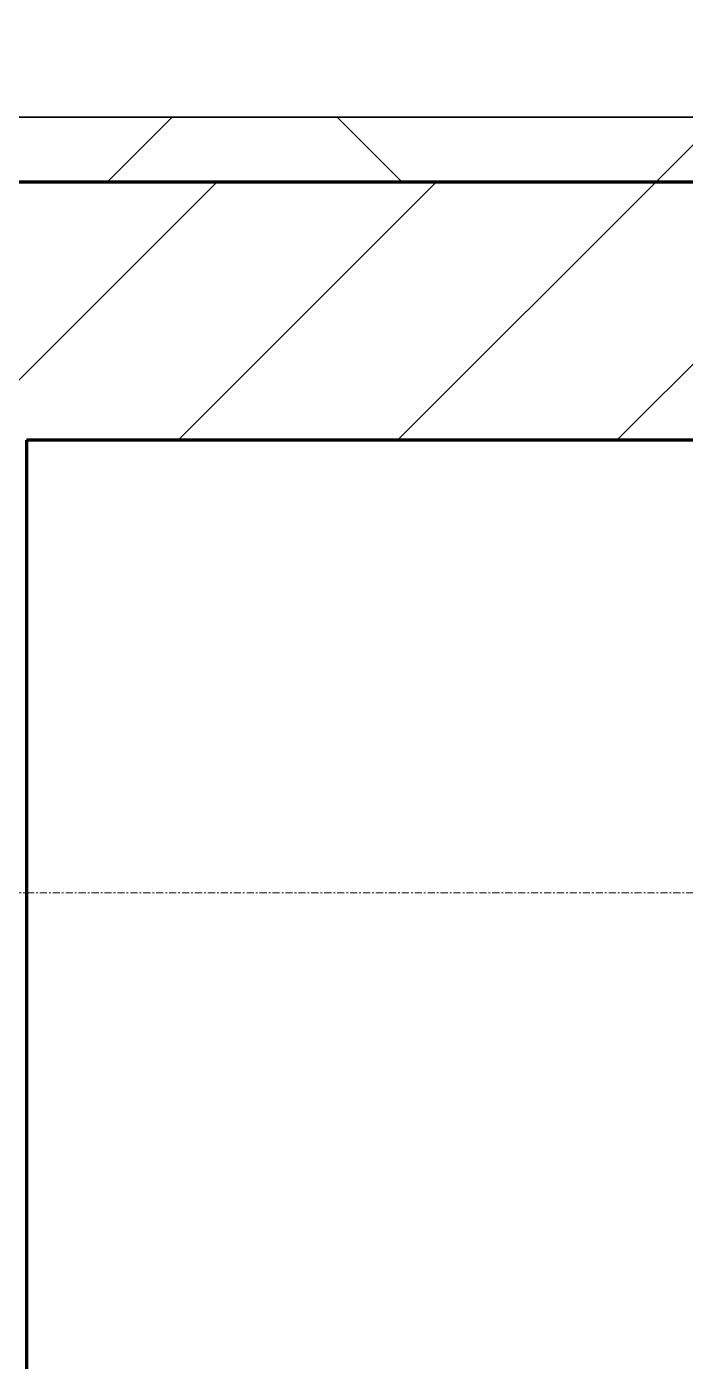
# Model space of a CAD drawing. Header units: millimetres. Extents: x -726012 to -647389, y -20772 to 18805.
# Drawn here: x -676877 to -676368, y 3216 to 4249 of the extents above; entities that cross this region are included whole.
import ezdxf
from ezdxf.xclip import XClip

# ---------------------------------------------------------------- set-up
doc = ezdxf.new("R2010")
doc.units = ezdxf.units.MM
doc.header["$XCLIPFRAME"] = 0
doc.linetypes.add('DPA_Grid _ Level 100', pattern=[10, 5.5, -1.6, 1.3, -1.6])
for name, color, linetype, lineweight in [('A-GLAZ-CURT', 2, 'Continuous', 9), ('A-WALL', 5, 'Continuous', 35), ('A-WALL-FNSH', 2, 'Continuous', 35), ('A-WALL-PATT', 1, 'Continuous', 35), ('S-GRID', 251, 'Continuous', 9)]:
    doc.layers.add(name, color=color, linetype=linetype, lineweight=lineweight)
doc.layers.add('A11_ALU.SOLID SHEET', color=2, linetype='Continuous')

# ---------------------------------------------------------------- blocks, each defined once
blk = doc.blocks.new('PPLS-PP19_Custom Tile Pattern - Custom Tile Pattern-V199-4233-01 ENLARGED MULTI-PURPOSE LEVEL - REFLECTED CEILING PLAN - SHEET 4')
at = {"layer": 'A-GLAZ-CURT'}
for p, q in [((-300, 0), (300, 0)), ((300, 0), (-300, 0)), ((196, 0), (213.3, 0)), ((213.3, 0), (196, 0)), ((230.1, 0), (300, 0)), ((-300, -50), (300, -50)), ((300, -50), (-300, -50))]:
    blk.add_line(p, q, dxfattribs=at)
for points, knots in [([(-126.5, 0), (-122.4, 0), (-108.7, 0), (-86.7, 0), (-63.4, 0), (-54.4, 0), (-48.5, 0), (-30.8, 0), (-18, 0), (8.6, 0), (15, 0), (22.9, 0), (31, 0), (39, 0), (51.2, 0), (58.7, 0), (61.3, 0), (61.5, 0)], [-5231.017328, -5231.017328, -5231.017328, -5231.017328, -4994.692869, -4542.524482, -4008.285538, -3689.699207, -3546.54457, -3315.260113, -2864.387349, -2439.246196, -2084.094819, -1956.422387, -1818.904206, -1645.594513, -1443.202566, -1228.752106, -1120.932285, -1120.932285, -1120.932285, -1120.932285]), ([(9.3, 0), (9.1, 0), (7.6, 0), (2.6, 0), (-12.2, 0), (-25.6, 0), (-40, 0), (-56.2, 0), (-75.6, 0), (-94, 0), (-112, 0), (-114.9, 0), (-115.6, 0)], [-2922.926651, -2922.926651, -2922.926651, -2922.926651, -2882.788014, -2720.818881, -2518.50168, -2125.455881, -1792.521578, -1466.981642, -1208.454564, -789.402658, -501.969187, -243.577221, -243.577221, -243.577221, -243.577221]), ([(31.2, 0), (26, 0), (12, 0), (-16.9, 0), (-47.4, 0), (-65.8, 0), (-66.4, 0), (-66.4, 0)], [-4496.803627, -4496.803627, -4496.803627, -4496.803627, -4222.080604, -3745.412743, -2981.410125, -2542.574734, -2498.224237, -2498.224237, -2498.224237, -2498.224237]), ([(-48, 0), (-44.5, 0), (-31.7, 0), (-12.8, 0), (4.2, 0), (9.6, 0), (10.1, 0), (10.2, 0)], [-4249.072383, -4249.072383, -4249.072383, -4249.072383, -4065.652676, -3589.737505, -3285.047089, -3066.359526, -3044.715262, -3044.715262, -3044.715262, -3044.715262]), ([(76.6, 0), (74.8, 0), (67.7, 0), (53.5, 0), (37, 0), (24.1, 0), (12.8, 0), (-2.9, 0), (-20.6, 0), (-32.8, 0), (-42.4, 0), (-47, 0), (-47.8, 0)], [-3095.572228, -3095.572228, -3095.572228, -3095.572228, -2950.589685, -2634.532728, -2313.748533, -2106.613311, -1925.670641, -1617.263037, -1290.787923, -1039.307308, -819.71621, -773.893057, -773.893057, -773.893057, -773.893057]), ([(-36.8, 0), (-32.4, 0), (-19.2, 0), (8.8, 0), (43.4, 0), (70.9, 0), (82.1, 0), (83.7, 0)], [-6191.144455, -6191.144455, -6191.144455, -6191.144455, -5862.463379, -5340.621928, -4573.028122, -4094.177415, -3869.465285, -3869.465285, -3869.465285, -3869.465285]), ([(19.8, 0), (14.3, 0), (1.3, 0), (-16.6, 0), (-34.8, 0), (-36, 0)], [-10229.544997, -10229.544997, -10229.544997, -10229.544997, -9884.23066, -9424.652049, -9182.880979, -9182.880979, -9182.880979, -9182.880979]), ([(20.4, 0), (14.2, 0), (0.8, 0), (-17.8, 0), (-30.6, 0), (-31.8, 0), (-32, 0)], [-3669.502423, -3669.502423, -3669.502423, -3669.502423, -3333.063701, -2994.501669, -2698.150104, -2614.070998, -2614.070998, -2614.070998, -2614.070998]), ([(-30.5, 0), (-27.1, 0), (-17.8, 0), (6, 0), (22.1, 0), (37.4, 0), (45.9, 0), (57.8, 0), (64.5, 0), (72.7, 0), (75.2, 0), (76, 0), (76.2, 0)], [-2323.618664, -2323.618664, -2323.618664, -2323.618664, -2142.497158, -1716.209403, -1206.526904, -1089.329421, -901.315459, -753.071572, -495.328968, -421.953223, -334.951786, -290.452333, -290.452333, -290.452333, -290.452333]), ([(8.3, 0), (8.2, 0), (7.2, 0), (0.3, 0), (-13.9, 0), (-24.9, 0), (-29, 0)], [-3574.286521, -3574.286521, -3574.286521, -3574.286521, -3526.962355, -3285.499107, -2903.012179, -2680.714891, -2680.714891, -2680.714891, -2680.714891]), ([(-28.6, 0), (-26.9, 0), (-20.3, 0), (-11.5, 0), (2.1, 0), (12.4, 0), (18.4, 0), (20.4, 0)], [-5361.429781, -5361.429781, -5361.429781, -5361.429781, -5261.36855, -5050.479954, -4785.90057, -4596.498881, -4485.833451, -4485.833451, -4485.833451, -4485.833451]), ([(-15.2, 0), (-13.1, 0), (7.5, 0), (42.8, 0), (88.7, 0), (120.6, 0), (138.3, 0), (138.5, 0)], [-461.142613, -461.142613, -461.142613, -461.142613, -429.606584, -390.253598, -346.313304, -291.370682, -290.5735, -290.5735, -290.5735, -290.5735]), ([(-2.6, 0), (-2.5, 0), (-1.2, 0), (4.9, 0), (16, 0), (22.5, 0), (24.5, 0)], [-226.825321, -226.825321, -226.825321, -226.825321, -220.269177, -206.416616, -198.214427, -187.717507, -187.717507, -187.717507, -187.717507]), ([(20.3, 0), (19.6, 0), (9.7, 0), (3.1, 0), (-1.7, 0), (-2.3, 0)], [-288.663498, -288.663498, -288.663498, -288.663498, -285.83788, -246.234814, -234.646884, -234.646884, -234.646884, -234.646884]), ([(24.7, 0), (24.5, 0), (21, 0), (15.5, 0), (10.8, 0), (9.6, 0)], [-4368.572414, -4368.572414, -4368.572414, -4368.572414, -4306.476363, -4080.000647, -3772.857994, -3772.857994, -3772.857994, -3772.857994]), ([(18.2, 0), (19.1, 0), (24.3, 0), (25.7, 0), (26.1, 0)], [-5700.113719, -5700.113719, -5700.113719, -5700.113719, -5554.232259, -5302.431367, -5302.431367, -5302.431367, -5302.431367]), ([(87.7, 0), (86.1, 0), (82.2, 0), (74.4, 0), (62.3, 0), (51.8, 0), (43.8, 0), (29.5, 0), (22.6, 0), (20.5, 0), (20.2, 0)], [-7290.843129, -7290.843129, -7290.843129, -7290.843129, -7135.649961, -6924.452779, -6738.82075, -6548.303034, -6314.283804, -6135.05769, -5972.647715, -5936.887485, -5936.887485, -5936.887485, -5936.887485]), ([(30.8, 0), (29.3, 0), (25.8, 0), (22.3, 0), (20.4, 0)], [-10462.034656, -10462.034656, -10462.034656, -10462.034656, -10363.088938, -10241.733478, -10241.733478, -10241.733478, -10241.733478]), ([(87.7, 0), (77.9, 0), (60.3, 0), (37, 0), (25.3, 0), (20.9, 0)], [-359.791889, -359.791889, -359.791889, -359.791889, -330.153101, -307.516438, -289.397823, -289.397823, -289.397823, -289.397823]), ([(70.6, 0), (66.2, 0), (55.8, 0), (39.6, 0), (29.9, 0), (22.5, 0), (20.9, 0)], [-4647.237329, -4647.237329, -4647.237329, -4647.237329, -4326.416877, -4098.545751, -3766.694881, -3679.062885, -3679.062885, -3679.062885, -3679.062885]), ([(21.4, 0), (21.8, 0), (23.2, 0), (24.6, 0), (24.7, 0), (24.7, 0)], [-4467.858151, -4467.858151, -4467.858151, -4467.858151, -4445.288762, -4384.376941, -4376.041937, -4376.041937, -4376.041937, -4376.041937]), ([(27.4, 0), (27.9, 0), (29.5, 0), (38.1, 0), (53.4, 0), (71.7, 0), (84.8, 0), (85.6, 0), (88, 0), (88.7, 0)], [-5037.309798, -5037.309798, -5037.309798, -5037.309798, -4887.603822, -4705.298446, -4353.683244, -3960.84581, -3759.045785, -3336.541051, -3195.010261, -3195.010261, -3195.010261, -3195.010261]), ([(27.9, 0), (29.1, 0), (33.4, 0), (48.4, 0), (71.9, 0), (100.6, 0), (116.4, 0), (128.6, 0), (128.9, 0)], [-147.777612, -147.777612, -147.777612, -147.777612, -135.792042, -118.513713, -97.899267, -63.759246, -39.050993, -35.895543, -35.895543, -35.895543, -35.895543]), ([(53.2, 0), (53.1, 0), (52.2, 0), (45, 0), (36.5, 0), (30.8, 0)], [-622.740158, -622.740158, -622.740158, -622.740158, -566.066452, -360.610861, 0, 0, 0, 0]), ([(136.4, 0), (121.7, 0), (86.9, 0), (51.2, 0), (31.2, 0)], [-106.750556, -106.750556, -106.750556, -106.750556, -59.610984, 0, 0, 0, 0]), ([(88.5, 0), (82.2, 0), (71, 0), (57.8, 0), (46.5, 0), (41.2, 0), (36, 0), (35.5, 0), (35.5, 0)], [-381.017509, -381.017509, -381.017509, -381.017509, -357.622665, -341.267687, -334.000314, -326.15566, -319.318397, -317.489778, -317.489778, -317.489778, -317.489778]), ([(36.3, 0), (37.8, 0), (48.8, 0), (64.8, 0), (95.9, 0), (124.5, 0), (132.4, 0), (134.6, 0)], [-314.598523, -314.598523, -314.598523, -314.598523, -305.899624, -287.17622, -249.500363, -194.761443, -152.241002, -152.241002, -152.241002, -152.241002]), ([(61.5, 0), (61.5, 0), (61.2, 0), (54.6, 0), (53.7, 0), (53.6, 0)], [-1113.311073, -1113.311073, -1113.311073, -1113.311073, -1096.402191, -891.204116, -747.28819, -747.28819, -747.28819, -747.28819]), ([(76.2, 0), (75.6, 0), (73.6, 0), (71, 0), (70.6, 0)], [-193.634889, -193.634889, -193.634889, -193.634889, -31.537676, 0, 0, 0, 0]), ([(168.4, 0), (167.7, 0), (162.5, 0), (147, 0), (114.8, 0), (94.3, 0), (88.7, 0)], [-543.375029, -543.375029, -543.375029, -543.375029, -530.793311, -458.593899, -401.860199, -381.200376, -381.200376, -381.200376, -381.200376]), ([(103.1, 0), (101.1, 0), (96.3, 0), (91.5, 0), (88.7, 0)], [-375.435014, -375.435014, -375.435014, -375.435014, -369.147452, -360.78629, -360.78629, -360.78629, -360.78629]), ([(114.4, 0), (114.2, 0), (112.1, 0), (105.4, 0), (94.9, 0), (90.8, 0), (88.7, 0)], [-8148.58938, -8148.58938, -8148.58938, -8148.58938, -8105.191388, -7723.759874, -7531.75727, -7321.897346, -7321.897346, -7321.897346, -7321.897346]), ([(94.4, 0), (94.4, 0), (94.6, 0), (99.1, 0), (109, 0), (120.8, 0), (139.9, 0), (163.3, 0), (185.2, 0), (193.6, 0), (194.7, 0), (194.8, 0)], [-2348.345796, -2348.345796, -2348.345796, -2348.345796, -2310.419338, -2233.599744, -2052.234781, -1843.028543, -1530.39897, -1095.004608, -529.74427, -295.064701, -265.121568, -265.121568, -265.121568, -265.121568]), ([(129, 0), (129, 0), (124.4, 0), (122.4, 0), (115, 0), (108, 0), (103.1, 0)], [-35.386604, -35.386604, -35.386604, -35.386604, -31.430235, -22.807238, -15.488593, 0, 0, 0, 0]), ([(157.9, 0), (156.8, 0), (151.7, 0), (143.3, 0), (134, 0), (126.2, 0), (118.6, 0), (114.2, 0), (112, 0), (105.7, 0), (105.2, 0), (105.2, 0)], [-10292.955006, -10292.955006, -10292.955006, -10292.955006, -10098.273015, -9847.788484, -9677.714971, -9567.007022, -9453.21225, -9220.200448, -9012.77275, -8966.157302, -8929.495943, -8929.495943, -8929.495943, -8929.495943]), ([(105.3, 0), (105.5, 0), (111, 0), (112.7, 0), (113.6, 0)], [-8920.561005, -8920.561005, -8920.561005, -8920.561005, -8814.835624, -8577.462505, -8577.462505, -8577.462505, -8577.462505]), ([(128.6, 0), (128.8, 0), (130.2, 0), (139.3, 0), (152.7, 0), (161.2, 0), (162.2, 0), (162.8, 0)], [-633.326174, -633.326174, -633.326174, -633.326174, -627.736123, -618.981161, -602.094757, -592.980799, -581.414464, -581.414464, -581.414464, -581.414464]), ([(137.1, 0), (136, 0), (133.6, 0), (129.9, 0), (129.1, 0)], [-670.405967, -670.405967, -670.405967, -670.405967, -651.020627, -640.742133, -640.742133, -640.742133, -640.742133]), ([(193.8, 0), (193.3, 0), (190.1, 0), (183.1, 0), (171, 0), (161.9, 0), (161.3, 0), (158.4, 0), (157.9, 0), (157.8, 0)], [-11665.349007, -11665.349007, -11665.349007, -11665.349007, -11565.880756, -11105.624034, -10839.086983, -10768.332124, -10666.779182, -10580.760289, -10550.278881, -10550.278881, -10550.278881, -10550.278881]), ([(300, 0), (286.5, 0), (254.2, 0), (207.1, 0), (177.4, 0), (159.3, 0), (158.3, 0), (158.3, 0)], [-285.253232, -285.253232, -285.253232, -285.253232, -244.693688, -187.987675, -143.776725, -129.632772, -123.352749, -123.352749, -123.352749, -123.352749]), ([(159.1, 0), (159.1, 0), (160.8, 0), (165.2, 0), (174.2, 0), (186, 0), (208.8, 0), (219.4, 0), (230.1, 0)], [-115.643202, -115.643202, -115.643202, -115.643202, -114.681583, -87.660824, -65.295536, -41.623857, -24.459831, 0, 0, 0, 0]), ([(162.8, 0), (165.4, 0), (170.9, 0), (172.6, 0), (172.6, 0)], [-111.264224, -111.264224, -111.264224, -111.264224, -56.742688, -19.085662, -19.085662, -19.085662, -19.085662]), ([(247.1, 0), (246.8, 0), (245, 0), (238.3, 0), (226.6, 0), (221.1, 0), (200.3, 0), (183, 0), (174.3, 0), (169.7, 0), (169, 0)], [-9649.085549, -9649.085549, -9649.085549, -9649.085549, -9581.591397, -9406.094246, -9221.510254, -9016.44624, -8717.832359, -8253.978395, -8152.463617, -8069.855175, -8069.855175, -8069.855175, -8069.855175]), ([(215.2, 0), (214.6, 0), (210.5, 0), (204, 0), (187.5, 0), (175.3, 0), (169.5, 0)], [-203.825446, -203.825446, -203.825446, -203.825446, -198.527383, -184.406837, -162.427601, -142.916156, -142.916156, -142.916156, -142.916156]), ([(171.5, 0), (176.5, 0), (193.2, 0), (201.7, 0), (208.8, 0), (213.9, 0), (242, 0), (266.7, 0), (281.7, 0), (291.7, 0), (296.5, 0), (297.9, 0), (298.1, 0)], [-7971.819559, -7971.819559, -7971.819559, -7971.819559, -7784.112253, -7606.717214, -7289.299508, -7042.621073, -6582.165592, -6068.460911, -5766.029927, -5566.724884, -5280.360606, -5199.253518, -5199.253518, -5199.253518, -5199.253518]), ([(172.1, 0), (177.7, 0), (187.9, 0), (201.1, 0), (207.5, 0), (214, 0), (215.1, 0)], [-255.364076, -255.364076, -255.364076, -255.364076, -237.955587, -223.92608, -215.862851, -208.75215, -208.75215, -208.75215, -208.75215]), ([(219.9, 0), (220.9, 0), (222.6, 0), (224.7, 0), (225, 0)], [-10670.940496, -10670.940496, -10670.940496, -10670.940496, -10511.382485, -10485.148688, -10485.148688, -10485.148688, -10485.148688]), ([(225.3, 0), (231.8, 0), (242.3, 0), (246.5, 0), (247, 0)], [-10475.529187, -10475.529187, -10475.529187, -10475.529187, -9925.173265, -9834.877357, -9834.877357, -9834.877357, -9834.877357]), ([(300, 0), (288.2, 0), (262, 0), (235.7, 0), (226.2, 0), (225.8, 0)], [-12528.858583, -12528.858583, -12528.858583, -12528.858583, -11905.454923, -11162.864862, -11135.420018, -11135.420018, -11135.420018, -11135.420018]), ([(284.8, 0), (284.8, 0), (285.1, 0), (287.5, 0), (293.6, 0), (297.8, 0), (300, 0)], [-4110.630118, -4110.630118, -4110.630118, -4110.630118, -4053.389046, -3959.664717, -3862.421465, -3746.95702, -3746.95702, -3746.95702, -3746.95702]), ([(297.4, 0), (295.8, 0), (291.6, 0), (285.4, 0), (284.9, 0)], [-4803.172655, -4803.172655, -4803.172655, -4803.172655, -4358.271401, -4143.037883, -4143.037883, -4143.037883, -4143.037883])]:
    blk.add_open_spline(points, degree=3, knots=knots, dxfattribs=at)
for points in [[(19.8, 0), (19.1, 0), (18.6, 0), (18.2, 0)], [(24.5, 0), (25.2, 0), (25.7, 0), (26, 0)], [(80.3, 0), (79.6, 0), (78.3, 0), (76.6, 0)], [(84.1, 0), (83.5, 0), (82.4, 0), (81.7, 0)], [(88.9, 0), (90.7, 0), (93, 0), (94.3, 0)], [(168.7, 0), (168.7, 0), (169.8, 0), (171.5, 0)], [(195.1, 0), (194.9, 0), (194.4, 0), (193.8, 0)], [(225.3, 0), (222.2, 0), (219.8, 0), (219, 0)]]:
    blk.add_open_spline(points, degree=3, dxfattribs=at)
blk = doc.blocks.new('PPLS-PP19_Custom Tile Pattern - Custom Tile Pattern-V200-4233-01 ENLARGED MULTI-PURPOSE LEVEL - REFLECTED CEILING PLAN - SHEET 4')
at = {"layer": 'A-GLAZ-CURT'}
for p, q in [((-300, 0), (300, 0)), ((300, 0), (-300, 0)), ((-293.1, 0), (-275.8, 0)), ((-275.8, 0), (-293.1, 0)), ((-222.3, 0), (-205, 0)), ((-205, 0), (-222.3, 0)), ((-300, -50), (300, -50)), ((300, -50), (-300, -50))]:
    blk.add_line(p, q, dxfattribs=at)
at = {"layer": 'A-GLAZ-CURT', "flags": 128}
for points in [[(-300, 0), (-291.6, 0), (-283.3, 0), (-275.2, 0), (-267.3, 0), (-259.5, 0), (-251.8, 0), (-244.2, 0), (-236.7, 0), (-229.4, 0), (-222.1, 0), (-214.8, 0), (-207.7, 0), (-200.8, 0), (-194, 0), (-187.5, 0), (-181.4, 0), (-175.6, 0), (-170.3, 0)], [(-238, 0), (-244.4, 0), (-252, 0), (-259.7, 0), (-267.5, 0), (-275.5, 0), (-283.6, 0), (-291.7, 0), (-300, 0)], [(-169.7, 0), (-174.5, 0), (-179.5, 0), (-184.8, 0), (-190.4, 0), (-196.4, 0), (-202.6, 0), (-209, 0), (-215.7, 0), (-222.6, 0), (-229.7, 0), (-237, 0)], [(-169.6, 0), (-165.6, 0), (-162, 0), (-159.5, 0), (-157.5, 0), (-154.5, 0), (-149.4, 0), (-141.8, 0), (-132.8, 0), (-126.1, 0)], [(-125.2, 0), (-128.5, 0), (-134.2, 0), (-140, 0), (-145.5, 0), (-150.6, 0), (-155.5, 0), (-160.3, 0), (-164.9, 0), (-169.6, 0)]]:
    blk.add_lwpolyline(points, dxfattribs=at)
at = {"layer": 'A-GLAZ-CURT'}
for points, knots in [([(-300, 0), (-284.7, 0), (-236.6, 0), (-174.6, 0), (-130, 0), (-112.4, 0), (-104.3, 0), (-101.3, 0)], [-5323.127839, -5323.127839, -5323.127839, -5323.127839, -4502.809032, -2700.551212, -1002.059161, -460.363443, -222.182428, -222.182428, -222.182428, -222.182428]), ([(-238.8, 0), (-252.8, 0), (-272.6, 0), (-294.5, 0), (-300, 0)], [-14602.206786, -14602.206786, -14602.206786, -14602.206786, -13729.592194, -13439.944408, -13439.944408, -13439.944408, -13439.944408]), ([(-137.9, 0), (-140.6, 0), (-147.7, 0), (-147.7, 0), (-158.7, 0), (-174, 0), (-185.6, 0), (-209.8, 0), (-232, 0), (-255.2, 0), (-262.6, 0), (-264.9, 0), (-265.4, 0)], [-3187.727384, -3187.727384, -3187.727384, -3187.727384, -2919.378265, -2477.344047, -2237.412286, -2029.680487, -1755.085331, -1400.429864, -858.079193, -543.655514, -208.940337, 0, 0, 0, 0]), ([(-258.6, 0), (-257.9, 0), (-254.3, 0), (-246.5, 0), (-240, 0), (-238, 0)], [-5722.54675, -5722.54675, -5722.54675, -5722.54675, -5657.471696, -5413.335975, -5303.990261, -5303.990261, -5303.990261, -5303.990261]), ([(-101.9, 0), (-111.8, 0), (-144, 0), (-191, 0), (-229.8, 0), (-238, 0)], [-18185.849118, -18185.849118, -18185.849118, -18185.849118, -17136.203329, -15131.813646, -14618.433829, -14618.433829, -14618.433829, -14618.433829]), ([(-237.8, 0), (-232.6, 0), (-224, 0), (-213.1, 0), (-200.2, 0), (-186.6, 0), (-176.1, 0), (-169.7, 0)], [-5300.076856, -5300.076856, -5300.076856, -5300.076856, -5017.494783, -4832.723979, -4666.091899, -4349.945572, -4048.846533, -4048.846533, -4048.846533, -4048.846533]), ([(-169.7, 0), (-172.5, 0), (-181.6, 0), (-199.5, 0), (-216.6, 0), (-231.3, 0), (-233.5, 0), (-234, 0)], [-1919.941632, -1919.941632, -1919.941632, -1919.941632, -1763.376603, -1422.553702, -978.033455, -846.069444, -682.911962, -682.911962, -682.911962, -682.911962]), ([(-233.5, 0), (-233.4, 0), (-232.4, 0), (-230.7, 0), (-225.3, 0), (-223.6, 0)], [-455.274641, -455.274641, -455.274641, -455.274641, -440.605512, -119.536984, 0, 0, 0, 0]), ([(-223.6, 0), (-219.4, 0), (-206.2, 0), (-188.6, 0), (-175, 0), (-169.7, 0), (-169.7, 0)], [-5463.295695, -5463.295695, -5463.295695, -5463.295695, -5161.076232, -4739.070012, -4465.409639, -4460.934266, -4460.934266, -4460.934266, -4460.934266]), ([(-169.1, 0), (-163.4, 0), (-151.9, 0), (-136.8, 0), (-127.3, 0), (-124.2, 0), (-123.4, 0), (-123.3, 0)], [-4451.57427, -4451.57427, -4451.57427, -4451.57427, -4149.119819, -3839.893365, -3647.167523, -3488.92562, -3439.852845, -3439.852845, -3439.852845, -3439.852845]), ([(-133.8, 0), (-135.5, 0), (-137.8, 0), (-149.3, 0), (-158.7, 0), (-165.6, 0), (-168.8, 0)], [-2731.647847, -2731.647847, -2731.647847, -2731.647847, -2418.507304, -2308.929706, -2113.765672, -1934.917225, -1934.917225, -1934.917225, -1934.917225]), ([(-168.6, 0), (-167.9, 0), (-163.6, 0), (-158.7, 0), (-157.2, 0)], [-4032.667173, -4032.667173, -4032.667173, -4032.667173, -4000.813434, -3840.635403, -3840.635403, -3840.635403, -3840.635403]), ([(-152.3, 0), (-151, 0), (-147.7, 0), (-143.6, 0), (-138.6, 0)], [-3494.978217, -3494.978217, -3494.978217, -3494.978217, -3371.022232, -3227.460399, -3227.460399, -3227.460399, -3227.460399]), ([(-118.8, 0), (-121.9, 0), (-126.3, 0), (-137, 0), (-147.5, 0), (-150, 0), (-150.6, 0)], [-5938.474035, -5938.474035, -5938.474035, -5938.474035, -5700.061948, -5508.838257, -5298.784692, -5196.16478, -5196.16478, -5196.16478, -5196.16478]), ([(-150.3, 0), (-150.1, 0), (-147.7, 0), (-142.6, 0), (-127.3, 0), (-107.3, 0), (-90.4, 0), (-75.3, 0), (-68.4, 0), (-65.1, 0), (-63.6, 0)], [-4948.728362, -4948.728362, -4948.728362, -4948.728362, -4883.323924, -4440.880425, -4054.690705, -3793.097032, -3402.597032, -3144.956779, -3050.982048, -2969.237017, -2969.237017, -2969.237017, -2969.237017]), ([(-26.8, 0), (-27.8, 0), (-36.2, 0), (-53.5, 0), (-78.2, 0), (-110.9, 0), (-130.5, 0), (-147.7, 0), (-149.1, 0)], [-8718.362214, -8718.362214, -8718.362214, -8718.362214, -8532.293389, -8073.216054, -7508.296369, -7004.680444, -6449.282163, -6277.220794, -6277.220794, -6277.220794, -6277.220794]), ([(-148.2, 0), (-146.9, 0), (-140.1, 0), (-137.3, 0), (-133.9, 0), (-128.8, 0), (-126.5, 0)], [-6162.058746, -6162.058746, -6162.058746, -6162.058746, -6017.569127, -5560.701257, -5364.112219, -5231.017328, -5231.017328, -5231.017328, -5231.017328]), ([(-101.3, 0), (-101.7, 0), (-109.8, 0), (-122.6, 0), (-139, 0), (-146.1, 0), (-146.9, 0)], [-1392.563874, -1392.563874, -1392.563874, -1392.563874, -1374.161226, -945.742622, -741.901385, -489.130243, -489.130243, -489.130243, -489.130243]), ([(-146.7, 0), (-146.6, 0), (-145.5, 0), (-135.7, 0), (-128.3, 0), (-125.2, 0)], [-420.34245, -420.34245, -420.34245, -420.34245, -406.956646, -290.263673, 0, 0, 0, 0]), ([(-127.4, 0), (-131.6, 0), (-133.2, 0), (-134.1, 0), (-134.1, 0)], [-8540.990293, -8540.990293, -8540.990293, -8540.990293, -8266.114998, -8246.473386, -8246.473386, -8246.473386, -8246.473386]), ([(-134.1, 0), (-133.3, 0), (-130.3, 0), (-117.3, 0), (-92, 0), (-74, 0), (-62.7, 0), (-60.4, 0), (-60, 0)], [-7657.439573, -7657.439573, -7657.439573, -7657.439573, -7293.749979, -6839.55839, -6236.997189, -5713.340575, -5140.470607, -5006.787413, -5006.787413, -5006.787413, -5006.787413]), ([(-120.1, 0), (-120.1, 0), (-120.2, 0), (-121.3, 0), (-129.2, 0), (-133.8, 0)], [-2933.992132, -2933.992132, -2933.992132, -2933.992132, -2920.575025, -2840.280255, -2731.647847, -2731.647847, -2731.647847, -2731.647847]), ([(-113.4, 0), (-113.4, 0), (-114, 0), (-119.7, 0), (-125.4, 0), (-127, 0), (-127.4, 0)], [-328.499627, -328.499627, -328.499627, -328.499627, -282.672656, -98.539552, -24.539552, 0, 0, 0, 0]), ([(-126.5, 0), (-122.4, 0), (-108.7, 0), (-86.7, 0), (-63.4, 0), (-54.4, 0), (-48.5, 0), (-39.1, 0), (-34, 0), (-32.9, 0)], [-5231.017328, -5231.017328, -5231.017328, -5231.017328, -4994.692869, -4542.524482, -4008.285538, -3689.699207, -3546.54457, -3315.260113, -3250.56491, -3250.56491, -3250.56491, -3250.56491]), ([(-125.2, 0), (-124.9, 0), (-122, 0), (-113, 0), (-98.9, 0), (-85.3, 0), (-71.7, 0), (-65.9, 0), (-65.1, 0)], [-3362.7396, -3362.7396, -3362.7396, -3362.7396, -3342.215224, -3074.362186, -2902.289527, -2605.247022, -2322.099534, -2241.8264, -2241.8264, -2241.8264, -2241.8264]), ([(-122.1, 0), (-122, 0), (-121.7, 0), (-121.2, 0), (-120.9, 0)], [-3136.336417, -3136.336417, -3136.336417, -3136.336417, -3110.304437, -3035.164275, -3035.164275, -3035.164275, -3035.164275]), ([(-36.3, 0), (-36.4, 0), (-37.3, 0), (-45, 0), (-46.1, 0), (-60.6, 0), (-81.2, 0), (-99.5, 0), (-114, 0), (-117.3, 0), (-118.8, 0)], [-1855.773136, -1855.773136, -1855.773136, -1855.773136, -1810.870157, -1672.078046, -1405.135169, -1060.00838, -740.068933, -229.489605, -116.330425, 0, 0, 0, 0]), ([(-117.7, 0), (-117.2, 0), (-114.8, 0), (-113.4, 0), (-113.4, 0)], [-821.249067, -821.249067, -821.249067, -821.249067, -394.672656, -330.879064, -330.879064, -330.879064, -330.879064]), ([(-36.6, 0), (-36.6, 0), (-40.4, 0), (-44.3, 0), (-59, 0), (-85.2, 0), (-107.6, 0), (-116.6, 0), (-117.6, 0)], [-4069.478503, -4069.478503, -4069.478503, -4069.478503, -3858.647035, -3538.256648, -2842.901703, -2193.204658, -1433.981041, -985.49888, -985.49888, -985.49888, -985.49888]), ([(-115.8, 0), (-115, 0), (-111.4, 0), (-105, 0), (-102.1, 0)], [-5724.064692, -5724.064692, -5724.064692, -5724.064692, -5430.283136, -5236.91025, -5236.91025, -5236.91025, -5236.91025]), ([(-33.8, 0), (-36, 0), (-43.1, 0), (-56.2, 0), (-75.6, 0), (-94, 0), (-112, 0), (-114.9, 0), (-115.6, 0)], [-1948.617768, -1948.617768, -1948.617768, -1948.617768, -1792.521578, -1466.981642, -1208.454564, -789.402658, -501.969187, -243.577221, -243.577221, -243.577221, -243.577221]), ([(-101.4, 0), (-99.6, 0), (-92.9, 0), (-71.3, 0), (-42.5, 0), (-12.8, 0), (4.2, 0), (9.6, 0), (10.1, 0), (10.2, 0)], [-5219.93516, -5219.93516, -5219.93516, -5219.93516, -5103.229623, -4799.173296, -4065.652676, -3589.737505, -3285.047089, -3066.359526, -3044.715262, -3044.715262, -3044.715262, -3044.715262]), ([(-72.9, 0), (-75.5, 0), (-84, 0), (-94.5, 0), (-101.3, 0)], [-19442.345229, -19442.345229, -19442.345229, -19442.345229, -18935.241197, -18207.861384, -18207.861384, -18207.861384, -18207.861384]), ([(-91.5, 0), (-90.1, 0), (-84.7, 0), (-77.4, 0), (-72.7, 0), (-72.6, 0), (-72.6, 0)], [-19832.387487, -19832.387487, -19832.387487, -19832.387487, -19753.885894, -19541.04734, -19478.625389, -19471.062469, -19471.062469, -19471.062469, -19471.062469]), ([(-64, 0), (-64.1, 0), (-72.5, 0), (-80.6, 0), (-86.2, 0)], [-2171.769325, -2171.769325, -2171.769325, -2171.769325, -2007.031671, -1681.3698, -1681.3698, -1681.3698, -1681.3698])]:
    blk.add_open_spline(points, degree=3, knots=knots, dxfattribs=at)
for points in [[(-101.3, 0), (-98.5, 0), (-95.3, 0), (-91.5, 0)], [(-86.2, 0), (-90.9, 0), (-95.8, 0), (-100.9, 0)]]:
    blk.add_open_spline(points, degree=3, dxfattribs=at)
blk = doc.blocks.new('*U885')
at = {"layer": 'A-GLAZ-CURT'}
for name, p in [('PPLS-PP19_Custom Tile Pattern - Custom Tile Pattern-V199-4233-01 ENLARGED MULTI-PURPOSE LEVEL - REFLECTED CEILING PLAN - SHEET 4', (-600, 11720.4)), ('PPLS-PP19_Custom Tile Pattern - Custom Tile Pattern-V200-4233-01 ENLARGED MULTI-PURPOSE LEVEL - REFLECTED CEILING PLAN - SHEET 4', (0, 11720.4))]:
    blk.add_blockref(name, p, dxfattribs=at)
blk = doc.blocks.new('*U1287')
blk.add_lwpolyline([(21173.4, -580), (28210, -580), (28210, -6850), (45954.2, -6850), (45954.2, 600), (82995.1, 600), (83086.5, 650), (90052, 650), (90392, 990), (103159.2, 990), (103159.2, 4990), (21173.4, 4990), (21173.4, 3485.5), (21203.4, 3485.5), (21203.4, 925.5), (21173.4, 925.5), (21173.4, -580)])
blk = doc.blocks.new('*U1069')
at = {"layer": 'S-GRID', "linetype": 'DPA_Grid _ Level 100'}
blk.add_line((24470.7, 11120.4), (-48391.9, 11120.4), dxfattribs=at)

msp = doc.modelspace()

# ---------------------------------------------------------------- hatches: boundary and pattern name
at = {"layer": 'A-WALL-PATT', "lineweight": 9}
h = msp.add_hatch(dxfattribs=at)
h.set_pattern_fill('FP_3', color=256, style=0, pattern_type=2)
h.set_pattern_definition([(45, (0, 0), (-212.13203, 212.13203), []), (135, (0, 0), (-212.13203, -212.13203), [])])
h.paths.add_polyline_path([(-661708, 4129), (-661758, 4179), (-698678.2, 4179), (-698678.2, 4129), (-663127.5, 4129)])
h = msp.add_hatch(dxfattribs=at)
h.set_pattern_fill('FP_2', color=256, style=0, pattern_type=2)
h.set_pattern_definition([(45, (0, 0), (-84.852814, 84.852814), [])])
h.paths.add_polyline_path([(-661508, 3929), (-661708, 4129), (-698478.2, 4129), (-698478.2, 3929), (-661790.9, 3929)])

# ---------------------------------------------------------------- linework, layer by layer
at = {"layer": 'A-WALL', "color": 7, "lineweight": 70}
for p, q in [((-698478.2, 4129), (-661708, 4129)), ((-672927.4, 3929), (-676877.4, 3929)), ((-676877.4, 3929), (-676877.4, 1419))]:
    msp.add_line(p, q, dxfattribs=at)
at = {"layer": 'A-WALL-FNSH', "color": 250}
for p, q in [((-698678.2, 4179), (-661758, 4179)), ((-661708, 4129), (-698678.2, 4129))]:
    msp.add_line(p, q, dxfattribs=at)

# ---------------------------------------------------------------- block references
msp.add_blockref('*U885', (-676282.4, -7541.4))

# ---------------------------------------------------------------- next in the draw order: block references
at = {"layer": 'A11_ALU.SOLID SHEET'}
ref = msp.add_blockref('*U1287', (-744682.4, 3579), dxfattribs=at)
XClip(ref).set_block_clipping_path([(22516.8245944298, -23612.0000696909), (92487.8891097467, 7199.9972603897)])

# ---------------------------------------------------------------- next in the draw order: block references
msp.add_blockref('*U1069', (-676282.4, -7541.4))

doc.saveas('drawing.dxf')
